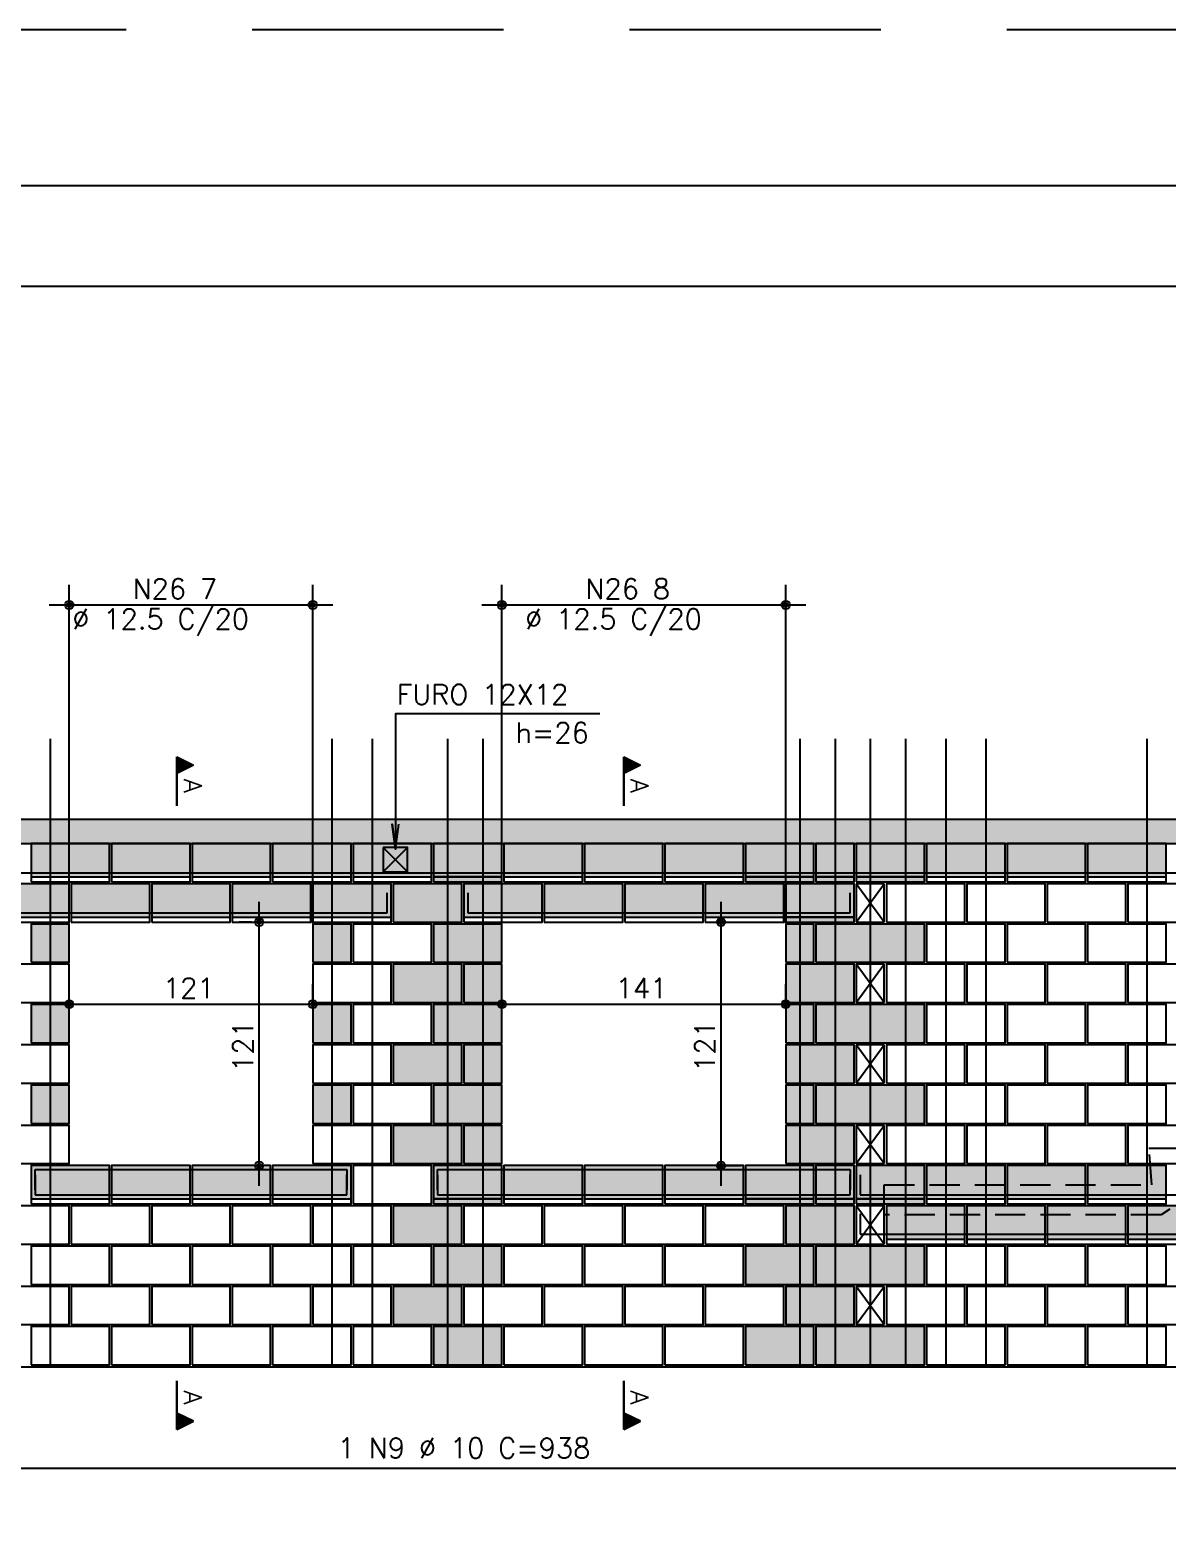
# Model space of a CAD drawing. Extents: x -3 to 120, y -1 to 61.
# Drawn here: x 21.74 to 33.04, y 46.36 to 61.24 of the extents above; entities that cross this region are included whole.
import ezdxf

# ---------------------------------------------------------------- set-up
doc = ezdxf.new("R2010")
doc.units = 0
doc.header["$MEASUREMENT"] = 0
doc.linetypes.add('ESTILO_TQS_0001', pattern=[0.45, 0.3, -0.15])
doc.linetypes.add('HIDDEN', pattern=[0.375, 0.25, -0.125])
doc.layers.get('0').update_dxf_attribs({"linetype": 'CONTINUOUS'})
doc.layers.get('Defpoints').update_dxf_attribs({"linetype": 'CONTINUOUS'})
for name, color, linetype in [('ARQ_FOLHA', 7, 'CONTINUOUS'), ('PENA_01', 1, 'CONTINUOUS'), ('PENA_02', 2, 'CONTINUOUS'), ('PENA_03', 3, 'CONTINUOUS'), ('PENA_05', 5, 'CONTINUOUS'), ('PENA_09', 254, 'CONTINUOUS'), ('PENA_11', 252, 'CONTINUOUS'), ('PENA_19', 240, 'CONTINUOUS'), ('PENA_21', 100, 'CONTINUOUS'), ('PENA_23', 50, 'CONTINUOUS'), ('PENA_28', 135, 'CONTINUOUS')]:
    doc.layers.add(name, color=color, linetype=linetype)
doc.styles.get("Standard").update_dxf_attribs({"font": 'ROMANS.SHX'})

# ---------------------------------------------------------------- blocks, each defined once
blk = doc.blocks.new('FOLHA A1+1 - 1102 X 594')
at = {"layer": 'ARQ_FOLHA', "color": 1}
for points in [[(-1189, 0), (0, 0), (0, 594), (-1189, 594)], [(-1164, 10), (-10, 10), (-10, 584), (-1164, 584)]]:
    blk.add_lwpolyline(points, close=True, dxfattribs=at)
at = {"layer": 'Defpoints', "color": 8, "linetype": 'HIDDEN', "ltscale": 100}
blk.add_lwpolyline([(-1208.5, 609.5), (-1208.5, -15.5), (19.5, -15.5), (19.5, 609.5)], close=True, dxfattribs=at)

msp = doc.modelspace()

# ---------------------------------------------------------------- linework, layer by layer
at = {"layer": 'PENA_01', "linetype": 'Continuous'}
for p, q in [((22.13, 52.368), (22.13, 55.729)), ((24.55, 52.368), (24.55, 55.729)), ((26.43, 52.368), (26.43, 55.729)), ((29.25, 52.368), (29.25, 55.729)), ((21.93, 55.529), (24.75, 55.529)), ((26.23, 55.529), (29.45, 55.529)), ((25.25, 53.118), (25.49, 52.878)), ((25.49, 53.118), (25.25, 52.878)), ((21.75, 52.828), (22.53, 52.828)), ((22.55, 52.828), (23.33, 52.828)), ((23.35, 52.828), (24.13, 52.828)), ((24.15, 52.828), (24.93, 52.828)), ((24.95, 52.828), (25.73, 52.828)), ((25.75, 52.828), (26.43, 52.828)), ((26.45, 52.828), (27.23, 52.828)), ((27.25, 52.828), (28.03, 52.828)), ((28.05, 52.828), (28.83, 52.828)), ((28.85, 52.828), (29.53, 52.828)), ((29.55, 52.828), (29.93, 52.828)), ((29.95, 52.828), (30.63, 52.828)), ((30.65, 52.828), (31.43, 52.828)), ((31.45, 52.828), (32.23, 52.828)), ((32.25, 52.828), (33.03, 52.828)), ((24.017, 49.758), (24.017, 52.578)), ((28.607, 49.758), (28.607, 52.578)), ((21.35, 52.428), (22.13, 52.428)), ((22.15, 52.428), (22.93, 52.428)), ((22.95, 52.428), (23.73, 52.428)), ((23.75, 52.428), (24.53, 52.428)), ((24.55, 52.428), (25.33, 52.428)), ((26.05, 52.428), (26.83, 52.428)), ((26.85, 52.428), (27.63, 52.428)), ((27.65, 52.428), (28.43, 52.428)), ((28.45, 52.428), (29.23, 52.428)), ((29.25, 52.428), (29.93, 52.428)), ((23.94, 52.378), (23.817, 52.378)), ((28.65, 52.378), (28.807, 52.378)), ((22.13, 51.568), (22.13, 51.762)), ((24.55, 51.568), (24.55, 51.762)), ((26.43, 51.568), (26.43, 51.762)), ((29.25, 51.568), (29.25, 51.762)), ((21.93, 51.562), (24.75, 51.562)), ((26.23, 51.562), (29.45, 51.562)), ((23.93, 49.958), (23.817, 49.958)), ((28.64, 49.958), (28.807, 49.958)), ((21.75, 49.628), (22.53, 49.628)), ((22.55, 49.628), (23.33, 49.628)), ((23.35, 49.628), (24.13, 49.628)), ((24.15, 49.628), (24.93, 49.628)), ((25.75, 49.628), (26.43, 49.628)), ((26.45, 49.628), (27.23, 49.628)), ((27.25, 49.628), (28.03, 49.628)), ((28.05, 49.628), (28.83, 49.628)), ((28.85, 49.628), (29.53, 49.628)), ((29.55, 49.628), (29.93, 49.628)), ((29.95, 49.628), (30.63, 49.628)), ((30.65, 49.628), (31.43, 49.628)), ((31.45, 49.628), (32.23, 49.628)), ((32.25, 49.628), (33.03, 49.628)), ((30.25, 49.228), (31.03, 49.228)), ((31.05, 49.228), (31.83, 49.228)), ((31.85, 49.228), (32.63, 49.228)), ((32.65, 49.228), (33.43, 49.228))]:
    msp.add_line(p, q, dxfattribs=at)
msp.add_lwpolyline([(25.25, 53.118), (25.25, 52.878), (25.49, 52.878), (25.49, 53.118), (25.25, 53.118)], dxfattribs=at)
at = {"layer": 'PENA_01', "linetype": 'ESTILO_TQS_0001'}
msp.add_lwpolyline([(35.681, 51.281), (32.981, 49.468), (30.23, 49.468), (30.23, 49.768), (32.89, 49.768), (32.86, 50.131), (33.43, 50.131), (33.4, 50.493), (33.97, 50.493), (33.94, 50.856), (34.51, 50.856), (34.48, 51.219), (35.05, 51.219), (35.02, 51.581), (37.65, 51.581), (37.65, 51.281), (35.681, 51.281)], dxfattribs=at)
at = {"layer": 'PENA_02', "linetype": 'Continuous'}
for p, q in [((30.23, 52.758), (29.95, 52.758)), ((29.95, 52.758), (29.95, 52.378)), ((30.23, 52.378), (30.23, 52.758)), ((29.95, 52.378), (30.23, 52.378)), ((30.23, 51.958), (29.95, 51.958)), ((29.95, 51.958), (29.95, 51.578)), ((30.23, 51.578), (30.23, 51.958)), ((29.95, 51.578), (30.23, 51.578)), ((30.23, 51.158), (29.95, 51.158)), ((29.95, 51.158), (29.95, 50.778)), ((30.23, 50.778), (30.23, 51.158)), ((29.95, 50.778), (30.23, 50.778)), ((30.23, 50.358), (29.95, 50.358)), ((29.95, 50.358), (29.95, 49.978)), ((30.23, 49.978), (30.23, 50.358)), ((29.95, 49.978), (30.23, 49.978)), ((30.23, 49.558), (29.95, 49.558)), ((29.95, 49.558), (29.95, 49.178)), ((30.23, 49.178), (30.23, 49.558)), ((29.95, 49.178), (30.23, 49.178)), ((30.23, 48.758), (29.95, 48.758)), ((29.95, 48.758), (29.95, 48.378)), ((30.23, 48.378), (30.23, 48.758)), ((29.95, 48.378), (30.23, 48.378)), ((5.33, 47.958), (53.63, 47.958))]:
    msp.add_line(p, q, dxfattribs=at)
for points in [[(37.95, 52.378), (44.73, 52.378), (44.73, 53.158), (47.15, 53.158), (47.15, 52.378), (52.13, 52.378), (52.13, 53.158), (53.63, 53.158), (53.63, 53.398), (5.33, 53.398), (5.33, 47.958), (5.93, 47.958), (5.93, 53.158), (37.95, 53.158), (37.95, 52.378)], [(21.75, 52.778), (22.53, 52.778), (22.53, 53.158), (21.75, 53.158), (21.75, 52.778)], [(22.55, 52.778), (23.33, 52.778), (23.33, 53.158), (22.55, 53.158), (22.55, 52.778)], [(23.35, 52.778), (24.13, 52.778), (24.13, 53.158), (23.35, 53.158), (23.35, 52.778)], [(24.15, 52.778), (24.93, 52.778), (24.93, 53.158), (24.15, 53.158), (24.15, 52.778)], [(24.95, 52.778), (25.73, 52.778), (25.73, 53.158), (24.95, 53.158), (24.95, 52.778)], [(25.75, 52.778), (26.43, 52.778), (26.43, 53.158), (25.75, 53.158), (25.75, 52.778)], [(26.45, 52.778), (27.23, 52.778), (27.23, 53.158), (26.45, 53.158), (26.45, 52.778)], [(27.25, 52.778), (28.03, 52.778), (28.03, 53.158), (27.25, 53.158), (27.25, 52.778)], [(28.05, 52.778), (28.83, 52.778), (28.83, 53.158), (28.05, 53.158), (28.05, 52.778)], [(28.85, 52.778), (29.53, 52.778), (29.53, 53.158), (28.85, 53.158), (28.85, 52.778)], [(29.55, 52.778), (29.93, 52.778), (29.93, 53.158), (29.55, 53.158), (29.55, 52.778)], [(29.95, 52.778), (30.63, 52.778), (30.63, 53.158), (29.95, 53.158), (29.95, 52.778)], [(30.65, 52.778), (31.43, 52.778), (31.43, 53.158), (30.65, 53.158), (30.65, 52.778)], [(31.45, 52.778), (32.23, 52.778), (32.23, 53.158), (31.45, 53.158), (31.45, 52.778)], [(32.25, 52.778), (33.03, 52.778), (33.03, 53.158), (32.25, 53.158), (32.25, 52.778)], [(21.35, 52.378), (22.13, 52.378), (22.13, 52.758), (21.35, 52.758), (21.35, 52.378)], [(22.15, 52.378), (22.93, 52.378), (22.93, 52.758), (22.15, 52.758), (22.15, 52.378)], [(22.95, 52.378), (23.73, 52.378), (23.73, 52.758), (22.95, 52.758), (22.95, 52.378)], [(23.75, 52.378), (24.53, 52.378), (24.53, 52.758), (23.75, 52.758), (23.75, 52.378)], [(24.55, 52.378), (25.33, 52.378), (25.33, 52.758), (24.55, 52.758), (24.55, 52.378)], [(25.35, 52.378), (26.03, 52.378), (26.03, 52.758), (25.35, 52.758), (25.35, 52.378)], [(26.05, 52.378), (26.83, 52.378), (26.83, 52.758), (26.05, 52.758), (26.05, 52.378)], [(26.85, 52.378), (27.63, 52.378), (27.63, 52.758), (26.85, 52.758), (26.85, 52.378)], [(27.65, 52.378), (28.43, 52.378), (28.43, 52.758), (27.65, 52.758), (27.65, 52.378)], [(28.45, 52.378), (29.23, 52.378), (29.23, 52.758), (28.45, 52.758), (28.45, 52.378)], [(29.25, 52.378), (29.93, 52.378), (29.93, 52.758), (29.25, 52.758), (29.25, 52.378)], [(30.25, 52.378), (31.03, 52.378), (31.03, 52.758), (30.25, 52.758), (30.25, 52.378)], [(31.05, 52.378), (31.83, 52.378), (31.83, 52.758), (31.05, 52.758), (31.05, 52.378)], [(31.85, 52.378), (32.63, 52.378), (32.63, 52.758), (31.85, 52.758), (31.85, 52.378)], [(32.65, 52.378), (33.43, 52.378), (33.43, 52.758), (32.65, 52.758), (32.65, 52.378)], [(21.75, 51.978), (22.13, 51.978), (22.13, 52.358), (21.75, 52.358), (21.75, 51.978)], [(24.55, 51.978), (24.93, 51.978), (24.93, 52.358), (24.55, 52.358), (24.55, 51.978)], [(24.95, 51.978), (25.73, 51.978), (25.73, 52.358), (24.95, 52.358), (24.95, 51.978)], [(25.75, 51.978), (26.43, 51.978), (26.43, 52.358), (25.75, 52.358), (25.75, 51.978)], [(29.25, 51.978), (29.53, 51.978), (29.53, 52.358), (29.25, 52.358), (29.25, 51.978)], [(29.55, 51.978), (30.63, 51.978), (30.63, 52.358), (29.55, 52.358), (29.55, 51.978)], [(30.65, 51.978), (31.43, 51.978), (31.43, 52.358), (30.65, 52.358), (30.65, 51.978)], [(31.45, 51.978), (32.23, 51.978), (32.23, 52.358), (31.45, 52.358), (31.45, 51.978)], [(32.25, 51.978), (33.03, 51.978), (33.03, 52.358), (32.25, 52.358), (32.25, 51.978)], [(21.35, 51.578), (22.13, 51.578), (22.13, 51.958), (21.35, 51.958), (21.35, 51.578)], [(24.55, 51.578), (25.33, 51.578), (25.33, 51.958), (24.55, 51.958), (24.55, 51.578)], [(25.35, 51.578), (26.03, 51.578), (26.03, 51.958), (25.35, 51.958), (25.35, 51.578)], [(26.05, 51.578), (26.43, 51.578), (26.43, 51.958), (26.05, 51.958), (26.05, 51.578)], [(29.25, 51.578), (29.93, 51.578), (29.93, 51.958), (29.25, 51.958), (29.25, 51.578)], [(30.25, 51.578), (31.03, 51.578), (31.03, 51.958), (30.25, 51.958), (30.25, 51.578)], [(31.05, 51.578), (31.83, 51.578), (31.83, 51.958), (31.05, 51.958), (31.05, 51.578)], [(31.85, 51.578), (32.63, 51.578), (32.63, 51.958), (31.85, 51.958), (31.85, 51.578)], [(32.65, 51.578), (33.43, 51.578), (33.43, 51.958), (32.65, 51.958), (32.65, 51.578)], [(21.75, 51.178), (22.13, 51.178), (22.13, 51.558), (21.75, 51.558), (21.75, 51.178)], [(24.55, 51.178), (24.93, 51.178), (24.93, 51.558), (24.55, 51.558), (24.55, 51.178)], [(24.95, 51.178), (25.73, 51.178), (25.73, 51.558), (24.95, 51.558), (24.95, 51.178)], [(25.75, 51.178), (26.43, 51.178), (26.43, 51.558), (25.75, 51.558), (25.75, 51.178)], [(29.25, 51.178), (29.53, 51.178), (29.53, 51.558), (29.25, 51.558), (29.25, 51.178)], [(29.55, 51.178), (30.63, 51.178), (30.63, 51.558), (29.55, 51.558), (29.55, 51.178)], [(30.65, 51.178), (31.43, 51.178), (31.43, 51.558), (30.65, 51.558), (30.65, 51.178)], [(31.45, 51.178), (32.23, 51.178), (32.23, 51.558), (31.45, 51.558), (31.45, 51.178)], [(32.25, 51.178), (33.03, 51.178), (33.03, 51.558), (32.25, 51.558), (32.25, 51.178)], [(21.35, 50.778), (22.13, 50.778), (22.13, 51.158), (21.35, 51.158), (21.35, 50.778)], [(24.55, 50.778), (25.33, 50.778), (25.33, 51.158), (24.55, 51.158), (24.55, 50.778)], [(25.35, 50.778), (26.03, 50.778), (26.03, 51.158), (25.35, 51.158), (25.35, 50.778)], [(26.05, 50.778), (26.43, 50.778), (26.43, 51.158), (26.05, 51.158), (26.05, 50.778)], [(29.25, 50.778), (29.93, 50.778), (29.93, 51.158), (29.25, 51.158), (29.25, 50.778)], [(30.25, 50.778), (31.03, 50.778), (31.03, 51.158), (30.25, 51.158), (30.25, 50.778)], [(31.05, 50.778), (31.83, 50.778), (31.83, 51.158), (31.05, 51.158), (31.05, 50.778)], [(31.85, 50.778), (32.63, 50.778), (32.63, 51.158), (31.85, 51.158), (31.85, 50.778)], [(32.65, 50.778), (33.43, 50.778), (33.43, 51.158), (32.65, 51.158), (32.65, 50.778)], [(21.75, 50.378), (22.13, 50.378), (22.13, 50.758), (21.75, 50.758), (21.75, 50.378)], [(24.55, 50.378), (24.93, 50.378), (24.93, 50.758), (24.55, 50.758), (24.55, 50.378)], [(24.95, 50.378), (25.73, 50.378), (25.73, 50.758), (24.95, 50.758), (24.95, 50.378)], [(25.75, 50.378), (26.43, 50.378), (26.43, 50.758), (25.75, 50.758), (25.75, 50.378)], [(29.25, 50.378), (29.53, 50.378), (29.53, 50.758), (29.25, 50.758), (29.25, 50.378)], [(29.55, 50.378), (30.63, 50.378), (30.63, 50.758), (29.55, 50.758), (29.55, 50.378)], [(30.65, 50.378), (31.43, 50.378), (31.43, 50.758), (30.65, 50.758), (30.65, 50.378)], [(31.45, 50.378), (32.23, 50.378), (32.23, 50.758), (31.45, 50.758), (31.45, 50.378)], [(32.25, 50.378), (33.03, 50.378), (33.03, 50.758), (32.25, 50.758), (32.25, 50.378)], [(21.35, 49.978), (22.13, 49.978), (22.13, 50.358), (21.35, 50.358), (21.35, 49.978)], [(24.55, 49.978), (25.33, 49.978), (25.33, 50.358), (24.55, 50.358), (24.55, 49.978)], [(25.35, 49.978), (26.03, 49.978), (26.03, 50.358), (25.35, 50.358), (25.35, 49.978)], [(26.05, 49.978), (26.43, 49.978), (26.43, 50.358), (26.05, 50.358), (26.05, 49.978)], [(29.25, 49.978), (29.93, 49.978), (29.93, 50.358), (29.25, 50.358), (29.25, 49.978)], [(30.25, 49.978), (31.03, 49.978), (31.03, 50.358), (30.25, 50.358), (30.25, 49.978)], [(31.05, 49.978), (31.83, 49.978), (31.83, 50.358), (31.05, 50.358), (31.05, 49.978)], [(31.85, 49.978), (32.63, 49.978), (32.63, 50.358), (31.85, 50.358), (31.85, 49.978)], [(32.65, 49.978), (33.43, 49.978), (33.43, 50.358), (32.65, 50.358), (32.65, 49.978)], [(21.75, 49.578), (22.53, 49.578), (22.53, 49.958), (21.75, 49.958), (21.75, 49.578)], [(22.55, 49.578), (23.33, 49.578), (23.33, 49.958), (22.55, 49.958), (22.55, 49.578)], [(23.35, 49.578), (24.13, 49.578), (24.13, 49.958), (23.35, 49.958), (23.35, 49.578)], [(24.15, 49.578), (24.93, 49.578), (24.93, 49.958), (24.15, 49.958), (24.15, 49.578)], [(24.95, 49.578), (25.73, 49.578), (25.73, 49.958), (24.95, 49.958), (24.95, 49.578)], [(25.75, 49.578), (26.43, 49.578), (26.43, 49.958), (25.75, 49.958), (25.75, 49.578)], [(26.45, 49.578), (27.23, 49.578), (27.23, 49.958), (26.45, 49.958), (26.45, 49.578)], [(27.25, 49.578), (28.03, 49.578), (28.03, 49.958), (27.25, 49.958), (27.25, 49.578)], [(28.05, 49.578), (28.83, 49.578), (28.83, 49.958), (28.05, 49.958), (28.05, 49.578)], [(28.85, 49.578), (29.53, 49.578), (29.53, 49.958), (28.85, 49.958), (28.85, 49.578)], [(29.55, 49.578), (29.93, 49.578), (29.93, 49.958), (29.55, 49.958), (29.55, 49.578)], [(29.95, 49.578), (30.63, 49.578), (30.63, 49.958), (29.95, 49.958), (29.95, 49.578)], [(30.65, 49.578), (31.43, 49.578), (31.43, 49.958), (30.65, 49.958), (30.65, 49.578)], [(31.45, 49.578), (32.23, 49.578), (32.23, 49.958), (31.45, 49.958), (31.45, 49.578)], [(32.25, 49.578), (33.03, 49.578), (33.03, 49.958), (32.25, 49.958), (32.25, 49.578)], [(21.35, 49.178), (22.13, 49.178), (22.13, 49.558), (21.35, 49.558), (21.35, 49.178)], [(22.15, 49.178), (22.93, 49.178), (22.93, 49.558), (22.15, 49.558), (22.15, 49.178)], [(22.95, 49.178), (23.73, 49.178), (23.73, 49.558), (22.95, 49.558), (22.95, 49.178)], [(23.75, 49.178), (24.53, 49.178), (24.53, 49.558), (23.75, 49.558), (23.75, 49.178)], [(24.55, 49.178), (25.33, 49.178), (25.33, 49.558), (24.55, 49.558), (24.55, 49.178)], [(25.35, 49.178), (26.03, 49.178), (26.03, 49.558), (25.35, 49.558), (25.35, 49.178)], [(26.05, 49.178), (26.83, 49.178), (26.83, 49.558), (26.05, 49.558), (26.05, 49.178)], [(26.85, 49.178), (27.63, 49.178), (27.63, 49.558), (26.85, 49.558), (26.85, 49.178)], [(27.65, 49.178), (28.43, 49.178), (28.43, 49.558), (27.65, 49.558), (27.65, 49.178)], [(28.45, 49.178), (29.23, 49.178), (29.23, 49.558), (28.45, 49.558), (28.45, 49.178)], [(29.25, 49.178), (29.93, 49.178), (29.93, 49.558), (29.25, 49.558), (29.25, 49.178)], [(30.25, 49.178), (31.03, 49.178), (31.03, 49.558), (30.25, 49.558), (30.25, 49.178)], [(31.05, 49.178), (31.83, 49.178), (31.83, 49.558), (31.05, 49.558), (31.05, 49.178)], [(31.85, 49.178), (32.63, 49.178), (32.63, 49.558), (31.85, 49.558), (31.85, 49.178)], [(32.65, 49.178), (33.43, 49.178), (33.43, 49.558), (32.65, 49.558), (32.65, 49.178)], [(21.75, 48.778), (22.53, 48.778), (22.53, 49.158), (21.75, 49.158), (21.75, 48.778)], [(22.55, 48.778), (23.33, 48.778), (23.33, 49.158), (22.55, 49.158), (22.55, 48.778)], [(23.35, 48.778), (24.13, 48.778), (24.13, 49.158), (23.35, 49.158), (23.35, 48.778)], [(24.15, 48.778), (24.93, 48.778), (24.93, 49.158), (24.15, 49.158), (24.15, 48.778)], [(24.95, 48.778), (25.73, 48.778), (25.73, 49.158), (24.95, 49.158), (24.95, 48.778)], [(25.75, 48.778), (26.43, 48.778), (26.43, 49.158), (25.75, 49.158), (25.75, 48.778)], [(26.45, 48.778), (27.23, 48.778), (27.23, 49.158), (26.45, 49.158), (26.45, 48.778)], [(27.25, 48.778), (28.03, 48.778), (28.03, 49.158), (27.25, 49.158), (27.25, 48.778)], [(28.05, 48.778), (28.83, 48.778), (28.83, 49.158), (28.05, 49.158), (28.05, 48.778)], [(28.85, 48.778), (29.53, 48.778), (29.53, 49.158), (28.85, 49.158), (28.85, 48.778)], [(29.55, 48.778), (30.63, 48.778), (30.63, 49.158), (29.55, 49.158), (29.55, 48.778)], [(30.65, 48.778), (31.43, 48.778), (31.43, 49.158), (30.65, 49.158), (30.65, 48.778)], [(31.45, 48.778), (32.23, 48.778), (32.23, 49.158), (31.45, 49.158), (31.45, 48.778)], [(32.25, 48.778), (33.03, 48.778), (33.03, 49.158), (32.25, 49.158), (32.25, 48.778)], [(21.35, 48.378), (22.13, 48.378), (22.13, 48.758), (21.35, 48.758), (21.35, 48.378)], [(22.15, 48.378), (22.93, 48.378), (22.93, 48.758), (22.15, 48.758), (22.15, 48.378)], [(22.95, 48.378), (23.73, 48.378), (23.73, 48.758), (22.95, 48.758), (22.95, 48.378)], [(23.75, 48.378), (24.53, 48.378), (24.53, 48.758), (23.75, 48.758), (23.75, 48.378)], [(24.55, 48.378), (25.33, 48.378), (25.33, 48.758), (24.55, 48.758), (24.55, 48.378)], [(25.35, 48.378), (26.03, 48.378), (26.03, 48.758), (25.35, 48.758), (25.35, 48.378)], [(26.05, 48.378), (26.83, 48.378), (26.83, 48.758), (26.05, 48.758), (26.05, 48.378)], [(26.85, 48.378), (27.63, 48.378), (27.63, 48.758), (26.85, 48.758), (26.85, 48.378)], [(27.65, 48.378), (28.43, 48.378), (28.43, 48.758), (27.65, 48.758), (27.65, 48.378)], [(28.45, 48.378), (29.23, 48.378), (29.23, 48.758), (28.45, 48.758), (28.45, 48.378)], [(29.25, 48.378), (29.93, 48.378), (29.93, 48.758), (29.25, 48.758), (29.25, 48.378)], [(30.25, 48.378), (31.03, 48.378), (31.03, 48.758), (30.25, 48.758), (30.25, 48.378)], [(31.05, 48.378), (31.83, 48.378), (31.83, 48.758), (31.05, 48.758), (31.05, 48.378)], [(31.85, 48.378), (32.63, 48.378), (32.63, 48.758), (31.85, 48.758), (31.85, 48.378)], [(32.65, 48.378), (33.43, 48.378), (33.43, 48.758), (32.65, 48.758), (32.65, 48.378)], [(21.75, 47.978), (22.53, 47.978), (22.53, 48.358), (21.75, 48.358), (21.75, 47.978)], [(22.55, 47.978), (23.33, 47.978), (23.33, 48.358), (22.55, 48.358), (22.55, 47.978)], [(23.35, 47.978), (24.13, 47.978), (24.13, 48.358), (23.35, 48.358), (23.35, 47.978)], [(24.15, 47.978), (24.93, 47.978), (24.93, 48.358), (24.15, 48.358), (24.15, 47.978)], [(24.95, 47.978), (25.73, 47.978), (25.73, 48.358), (24.95, 48.358), (24.95, 47.978)], [(25.75, 47.978), (26.43, 47.978), (26.43, 48.358), (25.75, 48.358), (25.75, 47.978)], [(26.45, 47.978), (27.23, 47.978), (27.23, 48.358), (26.45, 48.358), (26.45, 47.978)], [(27.25, 47.978), (28.03, 47.978), (28.03, 48.358), (27.25, 48.358), (27.25, 47.978)], [(28.05, 47.978), (28.83, 47.978), (28.83, 48.358), (28.05, 48.358), (28.05, 47.978)], [(28.85, 47.978), (29.53, 47.978), (29.53, 48.358), (28.85, 48.358), (28.85, 47.978)], [(29.55, 47.978), (30.63, 47.978), (30.63, 48.358), (29.55, 48.358), (29.55, 47.978)], [(30.65, 47.978), (31.43, 47.978), (31.43, 48.358), (30.65, 48.358), (30.65, 47.978)], [(31.45, 47.978), (32.23, 47.978), (32.23, 48.358), (31.45, 48.358), (31.45, 47.978)], [(32.25, 47.978), (33.03, 47.978), (33.03, 48.358), (32.25, 48.358), (32.25, 47.978)]]:
    msp.add_lwpolyline(points, dxfattribs=at)
for centre, radius in [((22.13, 55.529), 0.0416), ((22.13, 55.529), 0.0208), ((24.55, 55.529), 0.0416), ((24.55, 55.529), 0.0208), ((26.43, 55.529), 0.0416), ((26.43, 55.529), 0.0208), ((29.25, 55.529), 0.0416), ((29.25, 55.529), 0.0208), ((24.017, 52.378), 0.04), ((24.017, 52.378), 0.02), ((28.607, 52.378), 0.04), ((28.607, 52.378), 0.02), ((22.13, 51.562), 0.04), ((22.13, 51.562), 0.02), ((24.55, 51.562), 0.04), ((24.55, 51.562), 0.02), ((26.43, 51.562), 0.04), ((26.43, 51.562), 0.02), ((29.25, 51.562), 0.04), ((29.25, 51.562), 0.02), ((24.017, 49.958), 0.04), ((24.017, 49.958), 0.02), ((28.607, 49.958), 0.04), ((28.607, 49.958), 0.02)]:
    msp.add_circle(centre, radius, dxfattribs=at)
at = {"layer": 'PENA_03', "linetype": 'Continuous'}
for p, q in [((23.2, 53.533), (23.2, 54.02)), ((23.2, 54.02), (23.366, 53.937)), ((23.2, 54.018), (23.2, 53.855)), ((23.2, 54.018), (23.364, 53.937)), ((23.364, 53.937), (23.2, 53.855)), ((23.366, 53.937), (23.2, 53.854)), ((23.212, 54.013), (23.212, 53.86)), ((23.225, 54.007), (23.225, 53.866)), ((23.238, 54), (23.238, 53.873)), ((23.251, 53.994), (23.251, 53.879)), ((23.263, 53.988), (23.263, 53.886)), ((23.276, 53.981), (23.276, 53.892)), ((23.289, 53.975), (23.289, 53.898)), ((23.302, 53.969), (23.302, 53.905)), ((23.314, 53.962), (23.314, 53.911)), ((23.327, 53.956), (23.327, 53.917)), ((23.34, 53.949), (23.34, 53.924)), ((23.353, 53.943), (23.353, 53.93)), ((27.64, 53.533), (27.64, 54.02)), ((27.64, 54.02), (27.806, 53.937)), ((27.64, 54.018), (27.64, 53.855)), ((27.64, 54.018), (27.804, 53.937)), ((27.804, 53.937), (27.64, 53.855)), ((27.806, 53.937), (27.64, 53.854)), ((27.653, 54.013), (27.653, 53.86)), ((27.665, 54.007), (27.665, 53.866)), ((27.678, 54), (27.678, 53.873)), ((27.691, 53.994), (27.691, 53.879)), ((27.704, 53.988), (27.704, 53.886)), ((27.716, 53.981), (27.716, 53.892)), ((27.729, 53.975), (27.729, 53.898)), ((27.742, 53.969), (27.742, 53.905)), ((27.755, 53.962), (27.755, 53.911)), ((27.767, 53.956), (27.767, 53.917)), ((27.78, 53.949), (27.78, 53.924)), ((27.793, 53.943), (27.793, 53.93)), ((23.2, 53.854), (23.2, 53.533)), ((27.64, 53.854), (27.64, 53.533)), ((29.95, 52.378), (30.23, 52.758)), ((30.23, 52.378), (29.95, 52.758)), ((24.14, 52.378), (24.14, 52.378)), ((28.45, 52.378), (28.45, 52.378)), ((22.13, 52.168), (22.13, 52.168)), ((24.55, 52.168), (24.55, 52.168)), ((26.43, 52.168), (26.43, 52.168)), ((29.25, 52.168), (29.25, 52.168)), ((29.95, 51.578), (30.23, 51.958)), ((30.23, 51.578), (29.95, 51.958)), ((22.13, 51.368), (22.13, 51.368)), ((24.55, 51.368), (24.55, 51.368)), ((26.43, 51.368), (26.43, 51.368)), ((29.25, 51.368), (29.25, 51.368)), ((29.95, 50.778), (30.23, 51.158)), ((30.23, 50.778), (29.95, 51.158)), ((29.95, 49.978), (30.23, 50.358)), ((30.23, 49.978), (29.95, 50.358)), ((24.13, 49.958), (24.13, 49.958)), ((28.44, 49.958), (28.44, 49.958)), ((29.95, 49.178), (30.23, 49.558)), ((30.23, 49.178), (29.95, 49.558)), ((29.95, 48.378), (30.23, 48.758)), ((30.23, 48.378), (29.95, 48.758)), ((23.2, 47.821), (23.2, 47.335)), ((23.2, 47.5), (23.2, 47.821)), ((27.64, 47.821), (27.64, 47.335)), ((27.64, 47.5), (27.64, 47.821)), ((23.366, 47.418), (23.2, 47.5)), ((23.2, 47.336), (23.2, 47.499)), ((23.364, 47.418), (23.2, 47.499)), ((23.212, 47.341), (23.212, 47.494)), ((23.225, 47.347), (23.225, 47.488)), ((23.238, 47.354), (23.238, 47.481)), ((27.806, 47.418), (27.64, 47.5)), ((27.64, 47.336), (27.64, 47.499)), ((27.804, 47.418), (27.64, 47.499)), ((27.653, 47.341), (27.653, 47.494)), ((27.665, 47.347), (27.665, 47.488)), ((27.678, 47.354), (27.678, 47.481)), ((23.2, 47.335), (23.366, 47.418)), ((23.2, 47.336), (23.364, 47.418)), ((23.251, 47.36), (23.251, 47.475)), ((23.263, 47.367), (23.263, 47.469)), ((23.276, 47.373), (23.276, 47.462)), ((23.289, 47.379), (23.289, 47.456)), ((23.302, 47.386), (23.302, 47.45)), ((23.314, 47.392), (23.314, 47.443)), ((23.327, 47.398), (23.327, 47.437)), ((23.34, 47.405), (23.34, 47.43)), ((23.353, 47.411), (23.353, 47.424)), ((27.64, 47.335), (27.806, 47.418)), ((27.64, 47.336), (27.804, 47.418)), ((27.691, 47.36), (27.691, 47.475)), ((27.704, 47.367), (27.704, 47.469)), ((27.716, 47.373), (27.716, 47.462)), ((27.729, 47.379), (27.729, 47.456)), ((27.742, 47.386), (27.742, 47.45)), ((27.755, 47.392), (27.755, 47.443)), ((27.767, 47.398), (27.767, 47.437)), ((27.78, 47.405), (27.78, 47.43)), ((27.793, 47.411), (27.793, 47.424))]:
    msp.add_line(p, q, dxfattribs=at)
msp.add_lwpolyline([(27.404, 54.448), (25.371, 54.448), (25.371, 53.103), (25.338, 53.35), (25.371, 53.103), (25.404, 53.35)], dxfattribs=at)
at = {"layer": 'PENA_05', "linetype": 'Continuous'}
for p, q in [((19.596, 52.868), (38.35, 52.868)), ((25.29, 52.468), (25.29, 52.668)), ((26.09, 52.668), (26.09, 52.468)), ((29.89, 52.468), (29.89, 52.668)), ((17.49, 52.468), (25.29, 52.468)), ((26.09, 52.468), (29.89, 52.468)), ((21.79, 49.718), (21.79, 49.918)), ((21.79, 49.918), (24.89, 49.918)), ((21.79, 49.868), (21.79, 49.668)), ((24.89, 49.918), (24.89, 49.718)), ((24.89, 49.668), (24.89, 49.868)), ((25.79, 49.718), (25.79, 49.918)), ((25.79, 49.918), (29.89, 49.918)), ((25.79, 49.868), (25.79, 49.668)), ((29.89, 49.918), (29.89, 49.718)), ((29.89, 49.668), (29.89, 49.868)), ((29.99, 49.868), (29.99, 49.668)), ((21.79, 49.668), (24.89, 49.668)), ((25.79, 49.668), (29.89, 49.668)), ((29.99, 49.668), (33.69, 49.668)), ((29.99, 49.478), (29.99, 49.278)), ((29.99, 49.278), (33.39, 49.278)), ((19.596, 46.952), (38.35, 46.952))]:
    msp.add_line(p, q, dxfattribs=at)
for points in [[(21.94, 54.198), (21.94, 47.958)], [(24.74, 54.198), (24.74, 47.958)], [(25.14, 54.198), (25.14, 47.958)], [(25.89, 54.198), (25.89, 47.958)], [(26.24, 54.198), (26.24, 47.958)], [(29.39, 54.198), (29.39, 47.958)], [(29.74, 54.198), (29.74, 47.958)], [(30.09, 54.198), (30.09, 47.958)], [(30.44, 54.198), (30.44, 47.958)], [(30.84, 54.198), (30.84, 47.958)], [(31.24, 54.198), (31.24, 47.958)], [(32.84, 54.198), (32.84, 47.958)]]:
    msp.add_lwpolyline(points, dxfattribs=at)
at = {"layer": 'PENA_09', "linetype": 'Continuous'}
for points in [[(21.75, 52.828), (22.53, 52.828), (22.53, 53.158), (21.75, 53.158), (21.75, 52.828)], [(22.55, 52.828), (23.33, 52.828), (23.33, 53.158), (22.55, 53.158), (22.55, 52.828)], [(23.35, 52.828), (24.13, 52.828), (24.13, 53.158), (23.35, 53.158), (23.35, 52.828)], [(24.15, 52.828), (24.93, 52.828), (24.93, 53.158), (24.15, 53.158), (24.15, 52.828)], [(24.95, 52.828), (25.73, 52.828), (25.73, 53.158), (24.95, 53.158), (24.95, 52.828)], [(25.75, 52.828), (26.43, 52.828), (26.43, 53.158), (25.75, 53.158), (25.75, 52.828)], [(26.45, 52.828), (27.23, 52.828), (27.23, 53.158), (26.45, 53.158), (26.45, 52.828)], [(27.25, 52.828), (28.03, 52.828), (28.03, 53.158), (27.25, 53.158), (27.25, 52.828)], [(28.05, 52.828), (28.83, 52.828), (28.83, 53.158), (28.05, 53.158), (28.05, 52.828)], [(28.85, 52.828), (29.53, 52.828), (29.53, 53.158), (28.85, 53.158), (28.85, 52.828)], [(29.55, 52.828), (29.93, 52.828), (29.93, 53.158), (29.55, 53.158), (29.55, 52.828)], [(29.95, 52.828), (30.63, 52.828), (30.63, 53.158), (29.95, 53.158), (29.95, 52.828)], [(30.65, 52.828), (31.43, 52.828), (31.43, 53.158), (30.65, 53.158), (30.65, 52.828)], [(31.45, 52.828), (32.23, 52.828), (32.23, 53.158), (31.45, 53.158), (31.45, 52.828)], [(32.25, 52.828), (33.03, 52.828), (33.03, 53.158), (32.25, 53.158), (32.25, 52.828)], [(21.35, 52.428), (22.13, 52.428), (22.13, 52.758), (21.35, 52.758), (21.35, 52.428)], [(22.15, 52.428), (22.93, 52.428), (22.93, 52.758), (22.15, 52.758), (22.15, 52.428)], [(22.95, 52.428), (23.73, 52.428), (23.73, 52.758), (22.95, 52.758), (22.95, 52.428)], [(23.75, 52.428), (24.53, 52.428), (24.53, 52.758), (23.75, 52.758), (23.75, 52.428)], [(24.55, 52.428), (25.33, 52.428), (25.33, 52.758), (24.55, 52.758), (24.55, 52.428)], [(26.05, 52.428), (26.83, 52.428), (26.83, 52.758), (26.05, 52.758), (26.05, 52.428)], [(26.85, 52.428), (27.63, 52.428), (27.63, 52.758), (26.85, 52.758), (26.85, 52.428)], [(27.65, 52.428), (28.43, 52.428), (28.43, 52.758), (27.65, 52.758), (27.65, 52.428)], [(28.45, 52.428), (29.23, 52.428), (29.23, 52.758), (28.45, 52.758), (28.45, 52.428)], [(29.25, 52.428), (29.93, 52.428), (29.93, 52.758), (29.25, 52.758), (29.25, 52.428)], [(21.75, 49.628), (22.53, 49.628), (22.53, 49.958), (21.75, 49.958), (21.75, 49.628)], [(22.55, 49.628), (23.33, 49.628), (23.33, 49.958), (22.55, 49.958), (22.55, 49.628)], [(23.35, 49.628), (24.13, 49.628), (24.13, 49.958), (23.35, 49.958), (23.35, 49.628)], [(24.15, 49.628), (24.93, 49.628), (24.93, 49.958), (24.15, 49.958), (24.15, 49.628)], [(25.75, 49.628), (26.43, 49.628), (26.43, 49.958), (25.75, 49.958), (25.75, 49.628)], [(26.45, 49.628), (27.23, 49.628), (27.23, 49.958), (26.45, 49.958), (26.45, 49.628)], [(27.25, 49.628), (28.03, 49.628), (28.03, 49.958), (27.25, 49.958), (27.25, 49.628)], [(28.05, 49.628), (28.83, 49.628), (28.83, 49.958), (28.05, 49.958), (28.05, 49.628)], [(28.85, 49.628), (29.53, 49.628), (29.53, 49.958), (28.85, 49.958), (28.85, 49.628)], [(29.55, 49.628), (29.93, 49.628), (29.93, 49.958), (29.55, 49.958), (29.55, 49.628)], [(29.95, 49.628), (30.63, 49.628), (30.63, 49.958), (29.95, 49.958), (29.95, 49.628)], [(30.65, 49.628), (31.43, 49.628), (31.43, 49.958), (30.65, 49.958), (30.65, 49.628)], [(31.45, 49.628), (32.23, 49.628), (32.23, 49.958), (31.45, 49.958), (31.45, 49.628)], [(32.25, 49.628), (33.03, 49.628), (33.03, 49.958), (32.25, 49.958), (32.25, 49.628)], [(30.25, 49.228), (31.03, 49.228), (31.03, 49.558), (30.25, 49.558), (30.25, 49.228)], [(31.05, 49.228), (31.83, 49.228), (31.83, 49.558), (31.05, 49.558), (31.05, 49.228)], [(31.85, 49.228), (32.63, 49.228), (32.63, 49.558), (31.85, 49.558), (31.85, 49.228)], [(32.65, 49.228), (33.43, 49.228), (33.43, 49.558), (32.65, 49.558), (32.65, 49.228)]]:
    msp.add_lwpolyline(points, dxfattribs=at)
for points in [[(21.75, 52.828), (22.53, 52.828), (22.53, 53.158)], [(21.75, 52.828), (22.53, 53.158), (21.75, 53.158)], [(21.75, 52.828), (21.75, 53.158), (21.75, 52.828)], [(22.55, 52.828), (23.33, 52.828), (23.33, 53.158)], [(22.55, 52.828), (23.33, 53.158), (22.55, 53.158)], [(22.55, 52.828), (22.55, 53.158), (22.55, 52.828)], [(23.35, 52.828), (24.13, 52.828), (24.13, 53.158)], [(23.35, 52.828), (24.13, 53.158), (23.35, 53.158)], [(23.35, 52.828), (23.35, 53.158), (23.35, 52.828)], [(24.15, 52.828), (24.93, 52.828), (24.93, 53.158)], [(24.15, 52.828), (24.93, 53.158), (24.15, 53.158)], [(24.15, 52.828), (24.15, 53.158), (24.15, 52.828)], [(24.95, 52.828), (25.73, 52.828), (25.73, 53.158)], [(24.95, 52.828), (25.73, 53.158), (24.95, 53.158)], [(24.95, 52.828), (24.95, 53.158), (24.95, 52.828)], [(25.75, 52.828), (26.43, 52.828), (26.43, 53.158)], [(25.75, 52.828), (26.43, 53.158), (25.75, 53.158)], [(25.75, 52.828), (25.75, 53.158), (25.75, 52.828)], [(26.45, 52.828), (27.23, 52.828), (27.23, 53.158)], [(26.45, 52.828), (27.23, 53.158), (26.45, 53.158)], [(26.45, 52.828), (26.45, 53.158), (26.45, 52.828)], [(27.25, 52.828), (28.03, 52.828), (28.03, 53.158)], [(27.25, 52.828), (28.03, 53.158), (27.25, 53.158)], [(27.25, 52.828), (27.25, 53.158), (27.25, 52.828)], [(28.05, 52.828), (28.83, 52.828), (28.83, 53.158)], [(28.05, 52.828), (28.83, 53.158), (28.05, 53.158)], [(28.05, 52.828), (28.05, 53.158), (28.05, 52.828)], [(28.85, 52.828), (29.53, 52.828), (29.53, 53.158)], [(28.85, 52.828), (29.53, 53.158), (28.85, 53.158)], [(28.85, 52.828), (28.85, 53.158), (28.85, 52.828)], [(29.55, 52.828), (29.93, 52.828), (29.93, 53.158)], [(29.55, 52.828), (29.93, 53.158), (29.55, 53.158)], [(29.55, 52.828), (29.55, 53.158), (29.55, 52.828)], [(29.95, 52.828), (30.63, 52.828), (30.63, 53.158)], [(29.95, 52.828), (30.63, 53.158), (29.95, 53.158)], [(29.95, 52.828), (29.95, 53.158), (29.95, 52.828)], [(30.65, 52.828), (31.43, 52.828), (31.43, 53.158)], [(30.65, 52.828), (31.43, 53.158), (30.65, 53.158)], [(30.65, 52.828), (30.65, 53.158), (30.65, 52.828)], [(31.45, 52.828), (32.23, 52.828), (32.23, 53.158)], [(31.45, 52.828), (32.23, 53.158), (31.45, 53.158)], [(31.45, 52.828), (31.45, 53.158), (31.45, 52.828)], [(32.25, 52.828), (33.03, 52.828), (33.03, 53.158)], [(32.25, 52.828), (33.03, 53.158), (32.25, 53.158)], [(32.25, 52.828), (32.25, 53.158), (32.25, 52.828)], [(21.35, 52.428), (22.13, 52.428), (22.13, 52.758)], [(21.35, 52.428), (22.13, 52.758), (21.35, 52.758)], [(22.15, 52.428), (22.93, 52.428), (22.93, 52.758)], [(22.15, 52.428), (22.93, 52.758), (22.15, 52.758)], [(22.15, 52.428), (22.15, 52.758), (22.15, 52.428)], [(22.95, 52.428), (23.73, 52.428), (23.73, 52.758)], [(22.95, 52.428), (23.73, 52.758), (22.95, 52.758)], [(22.95, 52.428), (22.95, 52.758), (22.95, 52.428)], [(23.75, 52.428), (24.53, 52.428), (24.53, 52.758)], [(23.75, 52.428), (24.53, 52.758), (23.75, 52.758)], [(23.75, 52.428), (23.75, 52.758), (23.75, 52.428)], [(24.55, 52.428), (25.33, 52.428), (25.33, 52.758)], [(24.55, 52.428), (25.33, 52.758), (24.55, 52.758)], [(24.55, 52.428), (24.55, 52.758), (24.55, 52.428)], [(26.05, 52.428), (26.83, 52.428), (26.83, 52.758)], [(26.05, 52.428), (26.83, 52.758), (26.05, 52.758)], [(26.05, 52.428), (26.05, 52.758), (26.05, 52.428)], [(26.85, 52.428), (27.63, 52.428), (27.63, 52.758)], [(26.85, 52.428), (27.63, 52.758), (26.85, 52.758)], [(26.85, 52.428), (26.85, 52.758), (26.85, 52.428)], [(27.65, 52.428), (28.43, 52.428), (28.43, 52.758)], [(27.65, 52.428), (28.43, 52.758), (27.65, 52.758)], [(27.65, 52.428), (27.65, 52.758), (27.65, 52.428)], [(28.45, 52.428), (29.23, 52.428), (29.23, 52.758)], [(28.45, 52.428), (29.23, 52.758), (28.45, 52.758)], [(28.45, 52.428), (28.45, 52.758), (28.45, 52.428)], [(29.25, 52.428), (29.93, 52.428), (29.93, 52.758)], [(29.25, 52.428), (29.93, 52.758), (29.25, 52.758)], [(29.25, 52.428), (29.25, 52.758), (29.25, 52.428)], [(21.75, 49.628), (22.53, 49.628), (22.53, 49.958)], [(21.75, 49.628), (22.53, 49.958), (21.75, 49.958)], [(21.75, 49.628), (21.75, 49.958), (21.75, 49.628)], [(22.55, 49.628), (23.33, 49.628), (23.33, 49.958)], [(22.55, 49.628), (23.33, 49.958), (22.55, 49.958)], [(22.55, 49.628), (22.55, 49.958), (22.55, 49.628)], [(23.35, 49.628), (24.13, 49.628), (24.13, 49.958)], [(23.35, 49.628), (24.13, 49.958), (23.35, 49.958)], [(23.35, 49.628), (23.35, 49.958), (23.35, 49.628)], [(24.15, 49.628), (24.93, 49.628), (24.93, 49.958)], [(24.15, 49.628), (24.93, 49.958), (24.15, 49.958)], [(24.15, 49.628), (24.15, 49.958), (24.15, 49.628)], [(25.75, 49.628), (26.43, 49.628), (26.43, 49.958)], [(25.75, 49.628), (26.43, 49.958), (25.75, 49.958)], [(25.75, 49.628), (25.75, 49.958), (25.75, 49.628)], [(26.45, 49.628), (27.23, 49.628), (27.23, 49.958)], [(26.45, 49.628), (27.23, 49.958), (26.45, 49.958)], [(26.45, 49.628), (26.45, 49.958), (26.45, 49.628)], [(27.25, 49.628), (28.03, 49.628), (28.03, 49.958)], [(27.25, 49.628), (28.03, 49.958), (27.25, 49.958)], [(27.25, 49.628), (27.25, 49.958), (27.25, 49.628)], [(28.05, 49.628), (28.83, 49.628), (28.83, 49.958)], [(28.05, 49.628), (28.83, 49.958), (28.05, 49.958)], [(28.05, 49.628), (28.05, 49.958), (28.05, 49.628)], [(28.85, 49.628), (29.53, 49.628), (29.53, 49.958)], [(28.85, 49.628), (29.53, 49.958), (28.85, 49.958)], [(28.85, 49.628), (28.85, 49.958), (28.85, 49.628)], [(29.55, 49.628), (29.93, 49.628), (29.93, 49.958)], [(29.55, 49.628), (29.93, 49.958), (29.55, 49.958)], [(29.55, 49.628), (29.55, 49.958), (29.55, 49.628)], [(29.95, 49.628), (30.63, 49.628), (30.63, 49.958)], [(29.95, 49.628), (30.63, 49.958), (29.95, 49.958)], [(29.95, 49.628), (29.95, 49.958), (29.95, 49.628)], [(30.65, 49.628), (31.43, 49.628), (31.43, 49.958)], [(30.65, 49.628), (31.43, 49.958), (30.65, 49.958)], [(30.65, 49.628), (30.65, 49.958), (30.65, 49.628)], [(31.45, 49.628), (32.23, 49.628), (32.23, 49.958)], [(31.45, 49.628), (32.23, 49.958), (31.45, 49.958)], [(31.45, 49.628), (31.45, 49.958), (31.45, 49.628)], [(32.25, 49.628), (33.03, 49.628), (33.03, 49.958)], [(32.25, 49.628), (33.03, 49.958), (32.25, 49.958)], [(32.25, 49.628), (32.25, 49.958), (32.25, 49.628)], [(30.25, 49.228), (31.03, 49.228), (31.03, 49.558)], [(30.25, 49.228), (31.03, 49.558), (30.25, 49.558)], [(30.25, 49.228), (30.25, 49.558), (30.25, 49.228)], [(31.05, 49.228), (31.83, 49.228), (31.83, 49.558)], [(31.05, 49.228), (31.83, 49.558), (31.05, 49.558)], [(31.05, 49.228), (31.05, 49.558), (31.05, 49.228)], [(31.85, 49.228), (32.63, 49.228), (32.63, 49.558)], [(31.85, 49.228), (32.63, 49.558), (31.85, 49.558)], [(31.85, 49.228), (31.85, 49.558), (31.85, 49.228)], [(32.65, 49.228), (33.43, 49.228), (33.43, 49.558)], [(32.65, 49.228), (33.43, 49.558), (32.65, 49.558)], [(32.65, 49.228), (32.65, 49.558), (32.65, 49.228)]]:
    msp.add_solid(points, dxfattribs=at)
at = {"layer": 'PENA_11', "linetype": 'Continuous'}
for points in [[(53.63, 53.398), (5.33, 53.398), (5.93, 53.158)], [(53.63, 53.398), (5.93, 53.158), (37.95, 53.158)]]:
    msp.add_solid(points, dxfattribs=at)
at = {"layer": 'PENA_19', "linetype": 'Continuous'}
for points in [[(29.55, 51.978), (30.63, 51.978), (30.63, 52.358), (29.55, 52.358), (29.55, 51.978)], [(29.55, 51.178), (30.63, 51.178), (30.63, 51.558), (29.55, 51.558), (29.55, 51.178)], [(29.55, 50.378), (30.63, 50.378), (30.63, 50.758), (29.55, 50.758), (29.55, 50.378)], [(29.55, 48.778), (30.63, 48.778), (30.63, 49.158), (29.55, 49.158), (29.55, 48.778)], [(29.55, 47.978), (30.63, 47.978), (30.63, 48.358), (29.55, 48.358), (29.55, 47.978)]]:
    msp.add_lwpolyline(points, dxfattribs=at)
for points in [[(29.55, 51.978), (30.63, 51.978), (30.63, 52.358)], [(29.55, 51.978), (30.63, 52.358), (29.55, 52.358)], [(29.55, 51.978), (29.55, 52.358), (29.55, 51.978)], [(29.55, 51.178), (30.63, 51.178), (30.63, 51.558)], [(29.55, 51.178), (30.63, 51.558), (29.55, 51.558)], [(29.55, 51.178), (29.55, 51.558), (29.55, 51.178)], [(29.55, 50.378), (30.63, 50.378), (30.63, 50.758)], [(29.55, 50.378), (30.63, 50.758), (29.55, 50.758)], [(29.55, 50.378), (29.55, 50.758), (29.55, 50.378)], [(29.55, 48.778), (30.63, 48.778), (30.63, 49.158)], [(29.55, 48.778), (30.63, 49.158), (29.55, 49.158)], [(29.55, 48.778), (29.55, 49.158), (29.55, 48.778)], [(29.55, 47.978), (30.63, 47.978), (30.63, 48.358)], [(29.55, 47.978), (30.63, 48.358), (29.55, 48.358)], [(29.55, 47.978), (29.55, 48.358), (29.55, 47.978)]]:
    msp.add_solid(points, dxfattribs=at)
at = {"layer": 'PENA_21', "linetype": 'Continuous'}
for points in [[(25.35, 52.378), (26.03, 52.378), (26.03, 52.758), (25.35, 52.758), (25.35, 52.378)], [(25.75, 52.778), (26.43, 52.778), (26.43, 52.828), (25.75, 52.828), (25.75, 52.778)], [(28.85, 52.778), (29.53, 52.778), (29.53, 52.828), (28.85, 52.828), (28.85, 52.778)], [(29.95, 52.778), (30.63, 52.778), (30.63, 52.828), (29.95, 52.828), (29.95, 52.778)], [(29.25, 52.378), (29.93, 52.378), (29.93, 52.428), (29.25, 52.428), (29.25, 52.378)], [(25.75, 51.978), (26.43, 51.978), (26.43, 52.358), (25.75, 52.358), (25.75, 51.978)], [(25.35, 51.578), (26.03, 51.578), (26.03, 51.958), (25.35, 51.958), (25.35, 51.578)], [(29.25, 51.578), (29.93, 51.578), (29.93, 51.958), (29.25, 51.958), (29.25, 51.578)], [(25.75, 51.178), (26.43, 51.178), (26.43, 51.558), (25.75, 51.558), (25.75, 51.178)], [(25.35, 50.778), (26.03, 50.778), (26.03, 51.158), (25.35, 51.158), (25.35, 50.778)], [(29.25, 50.778), (29.93, 50.778), (29.93, 51.158), (29.25, 51.158), (29.25, 50.778)], [(25.75, 50.378), (26.43, 50.378), (26.43, 50.758), (25.75, 50.758), (25.75, 50.378)], [(25.35, 49.978), (26.03, 49.978), (26.03, 50.358), (25.35, 50.358), (25.35, 49.978)], [(29.25, 49.978), (29.93, 49.978), (29.93, 50.358), (29.25, 50.358), (29.25, 49.978)], [(25.75, 49.578), (26.43, 49.578), (26.43, 49.628), (25.75, 49.628), (25.75, 49.578)], [(28.85, 49.578), (29.53, 49.578), (29.53, 49.628), (28.85, 49.628), (28.85, 49.578)], [(29.95, 49.578), (30.63, 49.578), (30.63, 49.628), (29.95, 49.628), (29.95, 49.578)], [(25.35, 49.178), (26.03, 49.178), (26.03, 49.558), (25.35, 49.558), (25.35, 49.178)], [(29.25, 49.178), (29.93, 49.178), (29.93, 49.558), (29.25, 49.558), (29.25, 49.178)], [(25.75, 48.778), (26.43, 48.778), (26.43, 49.158), (25.75, 49.158), (25.75, 48.778)], [(28.85, 48.778), (29.53, 48.778), (29.53, 49.158), (28.85, 49.158), (28.85, 48.778)], [(25.35, 48.378), (26.03, 48.378), (26.03, 48.758), (25.35, 48.758), (25.35, 48.378)], [(29.25, 48.378), (29.93, 48.378), (29.93, 48.758), (29.25, 48.758), (29.25, 48.378)], [(25.75, 47.978), (26.43, 47.978), (26.43, 48.358), (25.75, 48.358), (25.75, 47.978)], [(28.85, 47.978), (29.53, 47.978), (29.53, 48.358), (28.85, 48.358), (28.85, 47.978)]]:
    msp.add_lwpolyline(points, dxfattribs=at)
for points in [[(25.35, 52.378), (26.03, 52.378), (26.03, 52.758)], [(25.35, 52.378), (26.03, 52.758), (25.35, 52.758)], [(25.35, 52.378), (25.35, 52.758), (25.35, 52.378)], [(25.75, 52.778), (26.43, 52.778), (26.43, 52.828)], [(25.75, 52.778), (26.43, 52.828), (25.75, 52.828)], [(25.75, 52.778), (25.75, 52.828), (25.75, 52.778)], [(28.85, 52.778), (29.53, 52.778), (29.53, 52.828)], [(28.85, 52.778), (29.53, 52.828), (28.85, 52.828)], [(28.85, 52.778), (28.85, 52.828), (28.85, 52.778)], [(29.95, 52.778), (30.63, 52.778), (30.63, 52.828)], [(29.95, 52.778), (30.63, 52.828), (29.95, 52.828)], [(29.95, 52.778), (29.95, 52.828), (29.95, 52.778)], [(29.25, 52.378), (29.93, 52.378), (29.93, 52.428)], [(29.25, 52.378), (29.93, 52.428), (29.25, 52.428)], [(29.25, 52.378), (29.25, 52.428), (29.25, 52.378)], [(25.75, 51.978), (26.43, 51.978), (26.43, 52.358)], [(25.75, 51.978), (26.43, 52.358), (25.75, 52.358)], [(25.75, 51.978), (25.75, 52.358), (25.75, 51.978)], [(25.35, 51.578), (26.03, 51.578), (26.03, 51.958)], [(25.35, 51.578), (26.03, 51.958), (25.35, 51.958)], [(25.35, 51.578), (25.35, 51.958), (25.35, 51.578)], [(29.25, 51.578), (29.93, 51.578), (29.93, 51.958)], [(29.25, 51.578), (29.93, 51.958), (29.25, 51.958)], [(29.25, 51.578), (29.25, 51.958), (29.25, 51.578)], [(25.75, 51.178), (26.43, 51.178), (26.43, 51.558)], [(25.75, 51.178), (26.43, 51.558), (25.75, 51.558)], [(25.75, 51.178), (25.75, 51.558), (25.75, 51.178)], [(25.35, 50.778), (26.03, 50.778), (26.03, 51.158)], [(25.35, 50.778), (26.03, 51.158), (25.35, 51.158)], [(25.35, 50.778), (25.35, 51.158), (25.35, 50.778)], [(29.25, 50.778), (29.93, 50.778), (29.93, 51.158)], [(29.25, 50.778), (29.93, 51.158), (29.25, 51.158)], [(29.25, 50.778), (29.25, 51.158), (29.25, 50.778)], [(25.75, 50.378), (26.43, 50.378), (26.43, 50.758)], [(25.75, 50.378), (26.43, 50.758), (25.75, 50.758)], [(25.75, 50.378), (25.75, 50.758), (25.75, 50.378)], [(25.35, 49.978), (26.03, 49.978), (26.03, 50.358)], [(25.35, 49.978), (26.03, 50.358), (25.35, 50.358)], [(25.35, 49.978), (25.35, 50.358), (25.35, 49.978)], [(29.25, 49.978), (29.93, 49.978), (29.93, 50.358)], [(29.25, 49.978), (29.93, 50.358), (29.25, 50.358)], [(29.25, 49.978), (29.25, 50.358), (29.25, 49.978)], [(25.75, 49.578), (26.43, 49.578), (26.43, 49.628)], [(25.75, 49.578), (26.43, 49.628), (25.75, 49.628)], [(25.75, 49.578), (25.75, 49.628), (25.75, 49.578)], [(28.85, 49.578), (29.53, 49.578), (29.53, 49.628)], [(28.85, 49.578), (29.53, 49.628), (28.85, 49.628)], [(28.85, 49.578), (28.85, 49.628), (28.85, 49.578)], [(29.95, 49.578), (30.63, 49.578), (30.63, 49.628)], [(29.95, 49.578), (30.63, 49.628), (29.95, 49.628)], [(29.95, 49.578), (29.95, 49.628), (29.95, 49.578)], [(25.35, 49.178), (26.03, 49.178), (26.03, 49.558)], [(25.35, 49.178), (26.03, 49.558), (25.35, 49.558)], [(25.35, 49.178), (25.35, 49.558), (25.35, 49.178)], [(29.25, 49.178), (29.93, 49.178), (29.93, 49.558)], [(29.25, 49.178), (29.93, 49.558), (29.25, 49.558)], [(29.25, 49.178), (29.25, 49.558), (29.25, 49.178)], [(25.75, 48.778), (26.43, 48.778), (26.43, 49.158)], [(25.75, 48.778), (26.43, 49.158), (25.75, 49.158)], [(25.75, 48.778), (25.75, 49.158), (25.75, 48.778)], [(28.85, 48.778), (29.53, 48.778), (29.53, 49.158)], [(28.85, 48.778), (29.53, 49.158), (28.85, 49.158)], [(28.85, 48.778), (28.85, 49.158), (28.85, 48.778)], [(25.35, 48.378), (26.03, 48.378), (26.03, 48.758)], [(25.35, 48.378), (26.03, 48.758), (25.35, 48.758)], [(25.35, 48.378), (25.35, 48.758), (25.35, 48.378)], [(29.25, 48.378), (29.93, 48.378), (29.93, 48.758)], [(29.25, 48.378), (29.93, 48.758), (29.25, 48.758)], [(29.25, 48.378), (29.25, 48.758), (29.25, 48.378)], [(25.75, 47.978), (26.43, 47.978), (26.43, 48.358)], [(25.75, 47.978), (26.43, 48.358), (25.75, 48.358)], [(25.75, 47.978), (25.75, 48.358), (25.75, 47.978)], [(28.85, 47.978), (29.53, 47.978), (29.53, 48.358)], [(28.85, 47.978), (29.53, 48.358), (28.85, 48.358)], [(28.85, 47.978), (28.85, 48.358), (28.85, 47.978)]]:
    msp.add_solid(points, dxfattribs=at)
at = {"layer": 'PENA_23', "linetype": 'Continuous'}
for points in [[(29.55, 52.778), (29.93, 52.778), (29.93, 52.828), (29.55, 52.828), (29.55, 52.778)], [(21.75, 51.978), (22.13, 51.978), (22.13, 52.358), (21.75, 52.358), (21.75, 51.978)], [(24.55, 51.978), (24.93, 51.978), (24.93, 52.358), (24.55, 52.358), (24.55, 51.978)], [(26.05, 51.578), (26.43, 51.578), (26.43, 51.958), (26.05, 51.958), (26.05, 51.578)], [(21.75, 51.178), (22.13, 51.178), (22.13, 51.558), (21.75, 51.558), (21.75, 51.178)], [(24.55, 51.178), (24.93, 51.178), (24.93, 51.558), (24.55, 51.558), (24.55, 51.178)], [(26.05, 50.778), (26.43, 50.778), (26.43, 51.158), (26.05, 51.158), (26.05, 50.778)], [(21.75, 50.378), (22.13, 50.378), (22.13, 50.758), (21.75, 50.758), (21.75, 50.378)], [(24.55, 50.378), (24.93, 50.378), (24.93, 50.758), (24.55, 50.758), (24.55, 50.378)], [(26.05, 49.978), (26.43, 49.978), (26.43, 50.358), (26.05, 50.358), (26.05, 49.978)], [(29.55, 49.578), (29.93, 49.578), (29.93, 49.628), (29.55, 49.628), (29.55, 49.578)]]:
    msp.add_lwpolyline(points, dxfattribs=at)
for points in [[(29.55, 52.778), (29.93, 52.778), (29.93, 52.828)], [(29.55, 52.778), (29.93, 52.828), (29.55, 52.828)], [(29.55, 52.778), (29.55, 52.828), (29.55, 52.778)], [(21.75, 51.978), (22.13, 51.978), (22.13, 52.358)], [(21.75, 51.978), (22.13, 52.358), (21.75, 52.358)], [(21.75, 51.978), (21.75, 52.358), (21.75, 51.978)], [(24.55, 51.978), (24.93, 51.978), (24.93, 52.358)], [(24.55, 51.978), (24.93, 52.358), (24.55, 52.358)], [(24.55, 51.978), (24.55, 52.358), (24.55, 51.978)], [(26.05, 51.578), (26.43, 51.578), (26.43, 51.958)], [(26.05, 51.578), (26.43, 51.958), (26.05, 51.958)], [(26.05, 51.578), (26.05, 51.958), (26.05, 51.578)], [(21.75, 51.178), (22.13, 51.178), (22.13, 51.558)], [(21.75, 51.178), (22.13, 51.558), (21.75, 51.558)], [(21.75, 51.178), (21.75, 51.558), (21.75, 51.178)], [(24.55, 51.178), (24.93, 51.178), (24.93, 51.558)], [(24.55, 51.178), (24.93, 51.558), (24.55, 51.558)], [(24.55, 51.178), (24.55, 51.558), (24.55, 51.178)], [(26.05, 50.778), (26.43, 50.778), (26.43, 51.158)], [(26.05, 50.778), (26.43, 51.158), (26.05, 51.158)], [(26.05, 50.778), (26.05, 51.158), (26.05, 50.778)], [(21.75, 50.378), (22.13, 50.378), (22.13, 50.758)], [(21.75, 50.378), (22.13, 50.758), (21.75, 50.758)], [(21.75, 50.378), (21.75, 50.758), (21.75, 50.378)], [(24.55, 50.378), (24.93, 50.378), (24.93, 50.758)], [(24.55, 50.378), (24.93, 50.758), (24.55, 50.758)], [(24.55, 50.378), (24.55, 50.758), (24.55, 50.378)], [(26.05, 49.978), (26.43, 49.978), (26.43, 50.358)], [(26.05, 49.978), (26.43, 50.358), (26.05, 50.358)], [(26.05, 49.978), (26.05, 50.358), (26.05, 49.978)], [(29.55, 49.578), (29.93, 49.578), (29.93, 49.628)], [(29.55, 49.578), (29.93, 49.628), (29.55, 49.628)], [(29.55, 49.578), (29.55, 49.628), (29.55, 49.578)]]:
    msp.add_solid(points, dxfattribs=at)
at = {"layer": 'PENA_28', "linetype": 'Continuous'}
for points in [[(29.25, 51.978), (29.53, 51.978), (29.53, 52.358), (29.25, 52.358), (29.25, 51.978)], [(29.25, 51.178), (29.53, 51.178), (29.53, 51.558), (29.25, 51.558), (29.25, 51.178)], [(29.25, 50.378), (29.53, 50.378), (29.53, 50.758), (29.25, 50.758), (29.25, 50.378)]]:
    msp.add_lwpolyline(points, dxfattribs=at)
for points in [[(29.25, 51.978), (29.53, 51.978), (29.53, 52.358)], [(29.25, 51.978), (29.53, 52.358), (29.25, 52.358)], [(29.25, 51.978), (29.25, 52.358), (29.25, 51.978)], [(29.25, 51.178), (29.53, 51.178), (29.53, 51.558)], [(29.25, 51.178), (29.53, 51.558), (29.25, 51.558)], [(29.25, 51.178), (29.25, 51.558), (29.25, 51.178)], [(29.25, 50.378), (29.53, 50.378), (29.53, 50.758)], [(29.25, 50.378), (29.53, 50.758), (29.25, 50.758)], [(29.25, 50.378), (29.25, 50.758), (29.25, 50.378)]]:
    msp.add_solid(points, dxfattribs=at)

# ---------------------------------------------------------------- block references
at = {"xscale": 0.09999999999999938, "yscale": 0.09999999999999938, "zscale": 0.09999999999999938}
msp.add_blockref('FOLHA A1+1 - 1102 X 594', (118.246, 0.291), dxfattribs=at)

# ---------------------------------------------------------------- texts
at = {"layer": 'PENA_03', "linetype": 'Continuous'}
for s, p in [('N26 7', (22.76, 55.589)), ('N26 8', (27.26, 55.589)), ('%%c 12.5 C/20', (22.16, 55.289)), ('%%c 12.5 C/20', (26.66, 55.289)), ('FURO 12X12', (25.384, 54.539)), ('h=26', (26.565, 54.159)), ('121', (23.06, 51.622)), ('141', (27.56, 51.622)), ('1 N9 %%c 10 C=938', (24.798, 47.052))]:
    msp.add_text(s, height=0.2, dxfattribs=at).set_placement(p)
for s, height, rotation, p in [('A', 0.18, 270, (23.267, 53.801)), ('A', 0.18, 270, (27.707, 53.801)), ('121', 0.2, 90, (23.957, 50.888)), ('121', 0.2, 90, (28.547, 50.888)), ('A', 0.18, 270, (23.267, 47.724)), ('A', 0.18, 270, (27.707, 47.724))]:
    msp.add_text(s, height=height, rotation=rotation, dxfattribs=at).set_placement(p)

doc.saveas('drawing.dxf')
